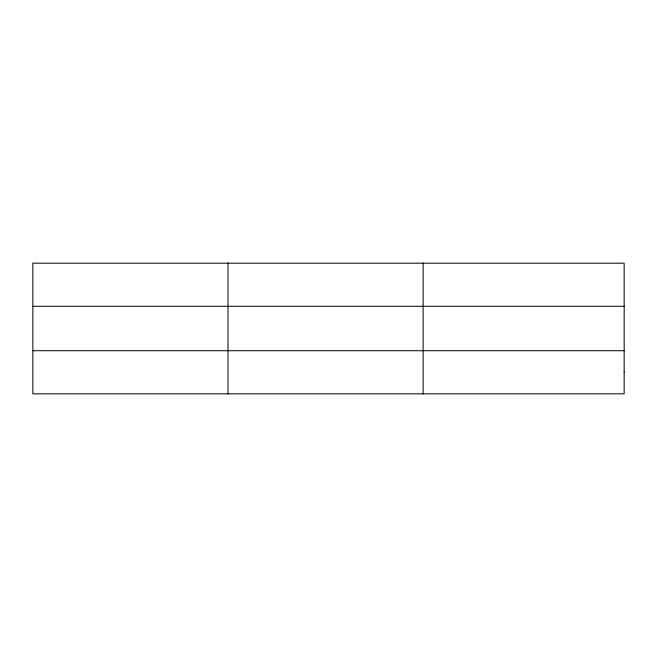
<?xml version="1.0" encoding="UTF-8"?>
<svg xmlns="http://www.w3.org/2000/svg" width="657" height="657" viewBox="0 0 657 657"><rect width="100%" height="100%" fill="white"/><g stroke="black" fill="none" stroke-linecap="round" stroke-linejoin="round"><path stroke-width="0.99" d="M227.979 263.17L227.979 393.83M423.108 263.17L423.108 393.83M32.85 306.285L624.15 306.285M32.85 350.715L624.15 350.715M624.15 372.273L624.15 393.83L32.85 393.83L32.85 263.17L624.15 263.17L624.15 372.273"/></g></svg>
